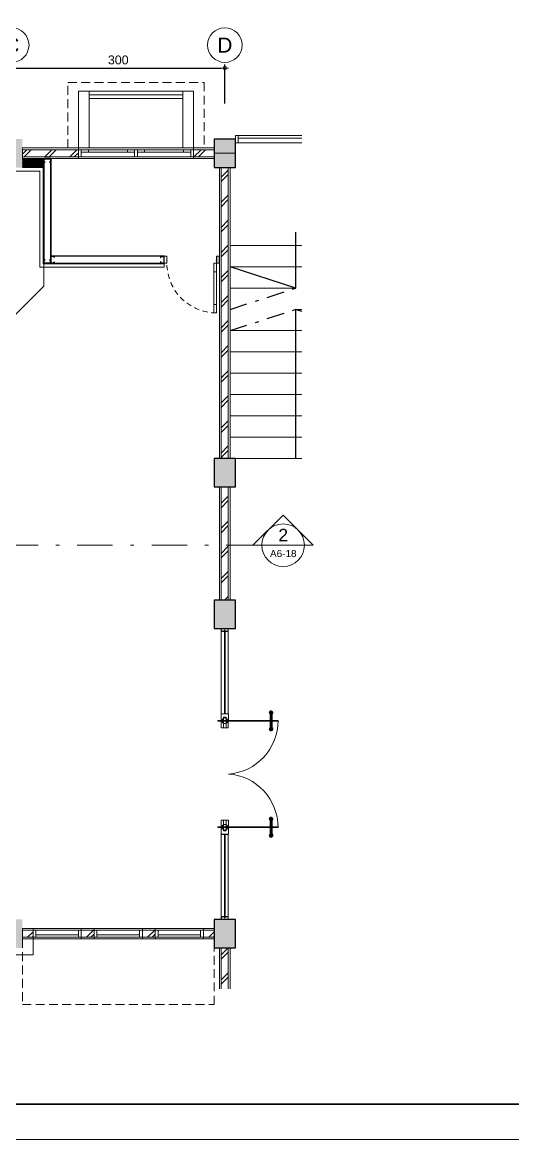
# Model space of a CAD drawing. Header units: millimetres. Extents: x -11 to 1625, y -267 to 180.
# Drawn here: x 1100.8 to 1114.61, y -157 to -125.5 of the extents above; entities that cross this region are included whole.
import ezdxf
from ezdxf.enums import TextEntityAlignment as Align

# ---------------------------------------------------------------- set-up
doc = ezdxf.new("R2010")
doc.units = ezdxf.units.MM
doc.linetypes.add('DASHDOT', pattern=[1, 0.5, -0.25, 0, -0.25])
doc.linetypes.add('HIDDEN', pattern=[0.375, 0.25, -0.125])
for name, color, linetype, lineweight in [('ars', 11, 'Continuous', 5), ('atap', 7, 'Continuous', 20), ('dinding', 5, 'Continuous', 15), ('GRS KOP', 1, 'Continuous', 35), ('KOLOM', 1, 'Continuous', 30), ('kop', 7, 'Continuous', 20), ('kus', 63, 'Continuous', 15), ('lan', 7, 'Continuous', 15), ('not', 7, 'Continuous', 20), ('PARTISI', 190, 'Continuous', 9), ('sol kol', 8, 'Continuous', 0), ('tem', 5, 'Continuous', 20), ('u', 6, 'Continuous', 20)]:
    doc.layers.add(name, color=color, linetype=linetype, lineweight=lineweight)
doc.layers.add('BESI', color=10, linetype='Continuous')
doc.styles.add('BARU', font='complex.shx')
doc.styles.add('S', font='SIMPLEX', dxfattribs={"width": 1.1})
doc.styles.get("Standard").update_dxf_attribs({"font": 'ARIALUNI.TTF'})
doc.dimstyles.new('SK-50', dxfattribs={"dimtxt": 0.25, "dimasz": 0.1, "dimexe": 0.1, "dimexo": 0, "dimgap": 0.1, "dimtad": 1, "dimdec": 0, "dimlfac": 50, "dimzin": 12, "dimdsep": 46, "dimtxsty": 'Standard', "dimblk": 'BULAT', "dimcen": 0.1, "dimadec": 0, "dimazin": 3, "dimtfac": 1, "dimtdec": 0, "dimtix": 1, "dimtofl": 0, "dimtmove": 0, "dimatfit": 3, "dimldrblk": 'BULAT', "dimfxl": 0, "dimtolj": 1, "dimtzin": 0, "dimarcsym": 0})
pattern_1 = [(45, (1109.50484, -154.3424), (-0.353553, 0.353553), []), (45, (1109.62984, -154.3424), (-0.353553, 0.353553), [])]

# ---------------------------------------------------------------- blocks, each defined once
blk = doc.blocks.new('kop')
at = {"layer": 'GRS KOP'}
blk.add_lwpolyline([(1, 54), (83, 54), (83, 1), (1, 1)], close=True, dxfattribs=at)
at = {"layer": 'kop', "color": 7}
blk.add_line((0, 0), (84, 0), dxfattribs=at)
at = {"layer": 'kop', "style": 'BARU', "flags": 4}
for p, height in [((73.8, 5.4), 0.35), ((80.303, 5.382), 0.25), ((73.8, 4.9), 0.35), ((80.303, 4.882), 0.25), ((73.8, 4.4), 0.35), ((80.303, 4.382), 0.25)]:
    blk.add_attdef('-', p, '', height=height, dxfattribs=at)
at = {"layer": 'kop', "flags": 4}
for tag, p in [('AR-00', (78.057, 2.648)), ('00', (81.238, 2.647))]:
    blk.add_attdef(tag, text='', height=0.35, dxfattribs=at).set_placement(p, align=Align.MIDDLE)
blk = doc.blocks.new('P 70')
at = {"linetype": 'HIDDEN', "ltscale": 0.3}
blk.add_lwpolyline([(-0.74, 0.1, -0.414214), (-0.04, 0.8, -1.303225)], format="xyb", dxfattribs=at)
for points in [[(-0.04, 0.8), (-0.08, 0.8), (-0.08, 0.68), (-0.04, 0.68)], [(-0.04, 0.68), (-0.08, 0.68), (-0.08, 0.22), (-0.04, 0.22)], [(-0.04, 0.1), (-0.08, 0.1), (-0.08, 0.22), (-0.04, 0.22)], [(-0.735, 0.06), (-0.74, 0.06), (-0.74, 0.061), (-0.74, 0.1), (-0.78, 0.1), (-0.78, 0), (-0.74, 0), (-0.74, 0.056), (-0.735, 0.058)], [(-0.742, 0.002), (-0.778, 0.002), (-0.778, 0.098), (-0.742, 0.098)], [(-0.045, 0.06), (-0.04, 0.06), (-0.04, 0.061), (-0.04, 0.1), (0, 0.1), (0, 0), (-0.04, 0), (-0.04, 0.056), (-0.045, 0.058)], [(-0.038, 0.002), (-0.002, 0.002), (-0.002, 0.098), (-0.038, 0.098)]]:
    blk.add_lwpolyline(points, close=True)
blk = doc.blocks.new('K1')
at = {"layer": 'KOLOM'}
blk.add_lwpolyline([(0.2, 0.15), (-0.2, 0.15), (-0.2, -0.15), (0.2, -0.15), (0.2, 0.15)], dxfattribs=at)
blk = doc.blocks.new('P1')
at = {"lineweight": 5}
h = blk.add_hatch(dxfattribs=at)
h.set_pattern_fill('ANSI31', color=256, scale=0.020282, angle=-315, style=0)
h.set_pattern_definition([(179.99999863, (-506.106483, 1417.280242), (6.07e-11, 0.0025352112676), [])])
h.paths.add_polyline_path([(-1.729, 0.805, -1), (-1.693, 0.77, -1)])
h.paths.add_polyline_path([(-1.724, 0.801, 1), (-1.697, 0.774, 1)], flags=16)
h = blk.add_hatch(dxfattribs=at)
h.set_pattern_fill('ANSI31', color=256, scale=0.020282, angle=-315, style=0)
h.set_pattern_definition([(270.00000137, (1414.9464214, -503.7726625), (0.0025352112676, 6.07e-11), [])])
h.paths.add_polyline_path([(-1.528, 0.605, 1), (-1.564, 0.641, 1)])
h.paths.add_polyline_path([(-1.532, 0.609, -1), (-1.56, 0.637, -1)], flags=16)
h = blk.add_hatch(dxfattribs=at)
h.set_pattern_fill('ANSI31', color=256, scale=0.020282, angle=-315, style=0)
h.set_pattern_definition([(179.99999863, (-505.0458133, 1416.2195722), (6.07e-11, 0.0025352112676), [])])
h.paths.add_polyline_path([(-0.668, -0.255, -1), (-0.632, -0.291, -1)])
h.paths.add_polyline_path([(-0.664, -0.259, 1), (-0.636, -0.287, 1)], flags=16)
h = blk.add_hatch(dxfattribs=at)
h.set_pattern_fill('ANSI31', color=256, scale=0.020282, angle=-315, style=0)
h.set_pattern_definition([(270.00000137, (1416.0070912, -504.8333323), (0.0025352112676, 6.07e-11), [])])
h.paths.add_polyline_path([(-0.468, -0.455, 1), (-0.504, -0.42, 1)])
h.paths.add_polyline_path([(-0.472, -0.451, -1), (-0.499, -0.424, -1)], flags=16)
for p, q in [((-1.724, 0.801), (-1.697, 0.774)), ((-1.686, 0.781), (-1.623, 0.718)), ((-1.553, 0.648), (-1.616, 0.711)), ((-1.532, 0.609), (-1.56, 0.637)), ((-0.664, -0.259), (-0.636, -0.287)), ((-0.625, -0.28), (-0.562, -0.343)), ((-0.492, -0.413), (-0.555, -0.35)), ((-0.472, -0.451), (-0.499, -0.424))]:
    blk.add_line(p, q, dxfattribs=at)
at = {"color": 9, "lineweight": 5}
for p, q in [((-1.641, 0.7), (-1.704, 0.763)), ((-1.634, 0.693), (-1.571, 0.63)), ((-0.58, -0.361), (-0.643, -0.298)), ((-0.573, -0.368), (-0.51, -0.431))]:
    blk.add_line(p, q, dxfattribs=at)
at = {"color": 8, "lineweight": 5}
for p, q in [((-1.64, 0.701), (-1.703, 0.763)), ((-1.639, 0.702), (-1.701, 0.764)), ((-1.636, 0.705), (-1.697, 0.766)), ((-1.631, 0.71), (-1.692, 0.771)), ((-1.633, 0.694), (-1.57, 0.631)), ((-1.632, 0.695), (-1.57, 0.633)), ((-1.629, 0.698), (-1.568, 0.637)), ((-1.624, 0.703), (-1.563, 0.642)), ((-0.58, -0.36), (-0.642, -0.297)), ((-0.578, -0.358), (-0.64, -0.296)), ((-0.575, -0.356), (-0.636, -0.294)), ((-0.57, -0.351), (-0.631, -0.29)), ((-0.572, -0.367), (-0.51, -0.43)), ((-0.571, -0.366), (-0.509, -0.428)), ((-0.568, -0.363), (-0.507, -0.424)), ((-0.563, -0.358), (-0.502, -0.419))]:
    blk.add_line(p, q, dxfattribs=at)
for points in [[(-1.273, 1.202), (-1.202, 1.273), (-1.061, 1.132), (-1.132, 1.061), (-1.273, 1.202)], [(-1.1, 1.241), (-1.701, 0.64), (-1.694, 0.633), (-1.093, 1.234), (-1.1, 1.241)], [(-0.032, 0.173), (-0.633, -0.428), (-0.64, -0.421), (-0.039, 0.18), (-0.032, 0.173)], [(-0.071, 0), (0, 0.071), (-0.142, 0.212), (-0.212, 0.142), (-0.071, 0)]]:
    blk.add_lwpolyline(points)
at = {"lineweight": 9}
for points in [[(-1.153, 1.181), (-1.181, 1.153), (-1.216, 1.188), (-1.188, 1.216)], [(-1.082, 1.11), (-1.11, 1.082), (-1.181, 1.153), (-1.153, 1.181)], [(-0.163, 0.191), (-0.191, 0.163), (-0.12, 0.092), (-0.092, 0.12)], [(-0.092, 0.12), (-0.12, 0.092), (-0.085, 0.057), (-0.057, 0.085)]]:
    blk.add_lwpolyline(points, close=True, dxfattribs=at)
at = {"lineweight": 5}
for points in [[(-1.697, 0.801), (-1.724, 0.774)], [(-1.532, 0.637), (-1.56, 0.609)], [(-0.636, -0.259), (-0.664, -0.287)], [(-0.472, -0.424), (-0.499, -0.451)]]:
    blk.add_lwpolyline(points, dxfattribs=at)
for points in [[(-1.701, 0.64, 0.396093), (-0.672, 0.601)], [(-0.633, -0.428, -0.396093), (-0.672, 0.601)]]:
    blk.add_lwpolyline(points, format="xyb")
for centre in [(-1.167, 1.167), (-0.106, 0.106)]:
    blk.add_circle(centre, 0.04)
for centre, radius in [((-1.711, 0.788), 0.0254), ((-1.711, 0.788), 0.0195), ((-1.546, 0.623), 0.0254), ((-1.546, 0.623), 0.0195), ((-0.65, -0.273), 0.0254), ((-0.65, -0.273), 0.0195), ((-0.486, -0.437), 0.0254), ((-0.486, -0.437), 0.0195)]:
    blk.add_circle(centre, radius, dxfattribs=at)
blk = doc.blocks.new('Npa')
for p, q in [((-0.849, 0), (0, 0.849)), ((0.849, 0), (0, 0.849)), ((0.849, 0), (-0.849, 0))]:
    blk.add_line(p, q)
blk.add_circle((0, 0), 0.6)
at = {"color": 5, "style": 'S', "width": 0.75, "flags": 4}
blk.add_attdef('NO', text='', height=0.3, dxfattribs=at).set_placement((0.005, 0.113), align=Align.CENTER)
at = {"style": 'S', "width": 0.75, "flags": 4}
blk.add_attdef('NOLBR', text='', height=0.2, dxfattribs=at).set_placement((0.005, -0.334), align=Align.CENTER)
blk = doc.blocks.new('BULAT')
for p, q in [((-1, 0), (1, 0)), ((0, -1), (0, 1))]:
    blk.add_line(p, q)
blk.add_circle((0, 0), 0.5)
blk = doc.blocks.new('*D3194')
at = {"layer": 'Defpoints', "color": 0, "ltscale": 0.15}
for p in [(1106.505, -126.789), (1100.505, -127.789), (1106.505, -127.789)]:
    blk.add_point(p, dxfattribs=at)
at = {"layer": 'u', "color": 0, "lineweight": -2, "ltscale": 0.15}
for p, q in [((1100.505, -127.789), (1100.505, -126.689)), ((1100.605, -126.789), (1106.405, -126.789)), ((1106.505, -127.789), (1106.505, -126.689))]:
    blk.add_line(p, q, dxfattribs=at)
at = {"layer": 'u', "color": 0, "lineweight": -2, "ltscale": 0.15, "xscale": 0.1, "yscale": 0.1, "zscale": 0.1, "rotation": 180}
blk.add_blockref('BULAT', (1100.505, -126.789), dxfattribs=at)
at = {"layer": 'u', "color": 0, "lineweight": -2, "ltscale": 0.15, "xscale": 0.1, "yscale": 0.1, "zscale": 0.1}
blk.add_blockref('BULAT', (1106.505, -126.789), dxfattribs=at)
at = {"layer": 'u', "color": 0, "ltscale": 0.15, "insert": (1103.505, -126.561), "char_height": 0.25, "attachment_point": 5}
blk.add_mtext('\\A1;300', dxfattribs=at)
blk = doc.blocks.new('NAV')
blk.add_circle((0, -0.4), 0.4)
at = {"style": 'S', "width": 0.75, "flags": 4}
blk.add_attdef('AV', text='', height=0.3, dxfattribs=at).set_placement((0, -0.4), align=Align.MIDDLE)

msp = doc.modelspace()

# ---------------------------------------------------------------- hatches: boundary and pattern name
at = {"layer": 'ars'}
h = msp.add_hatch(dxfattribs=at)
h.set_pattern_fill('TEMBOK', color=256, scale=0.5)
h.set_pattern_definition([(45, (1095.28484, -145.3424), (-0.353553, 0.353553), []), (45, (1095.40984, -145.3424), (-0.353553, 0.353553), [])])
h.paths.add_polyline_path([(1100.8048404, -129.0923781), (1102.3848404, -129.0923781), (1102.3848404, -129.2923781), (1100.8048404, -129.2923781)])
h = msp.add_hatch(dxfattribs=at)
h.set_pattern_fill('TEMBOK', color=256, scale=0.5)
h.set_pattern_definition([(45, (1099.48484, -145.3424), (-0.353553, 0.353553), []), (45, (1099.60984, -145.3424), (-0.353553, 0.353553), [])])
h.paths.add_polyline_path([(1105.6248404, -129.0923781), (1106.2048404, -129.0923781), (1106.2048404, -129.2923781), (1105.6248404, -129.2923781)])
h = msp.add_hatch(dxfattribs=at)
h.set_pattern_fill('TEMBOK', color=256, scale=0.5)
h.set_pattern_definition(pattern_1)
h.paths.add_polyline_path([(1106.6048404, -137.7923781), (1106.6048404, -129.5923781), (1106.4048404, -129.5923781), (1106.4048404, -137.7923781)])
h = msp.add_hatch(dxfattribs=at)
h.set_pattern_fill('TEMBOK', color=256, scale=0.5)
h.set_pattern_definition(pattern_1)
h.paths.add_polyline_path([(1106.6048404, -141.7923781), (1106.6048404, -138.5923781), (1106.4048404, -138.5923781), (1106.4048404, -141.7923781)])
h = msp.add_hatch(dxfattribs=at)
h.set_pattern_fill('TEMBOK', color=256, scale=0.5)
h.set_pattern_definition([(45, (1092.24484, -154.3424), (-0.353553, 0.353553), []), (45, (1092.36984, -154.3424), (-0.353553, 0.353553), [])])
h.paths.add_polyline_path([(1101.1048404, -151.0923781), (1100.8048404, -151.0923781), (1100.8048404, -151.2923781), (1101.1048404, -151.2923781)])
h = msp.add_hatch(dxfattribs=at)
h.set_pattern_fill('TEMBOK', color=256, scale=0.5)
h.set_pattern_definition([(45, (1093.90484, -154.3424), (-0.353553, 0.353553), []), (45, (1094.02984, -154.3424), (-0.353553, 0.353553), [])])
h.paths.add_polyline_path([(1102.8248404, -151.0923781), (1102.4648404, -151.0923781), (1102.4648404, -151.2923781), (1102.8248404, -151.2923781)])
h = msp.add_hatch(dxfattribs=at)
h.set_pattern_fill('TEMBOK', color=256, scale=0.5)
h.set_pattern_definition([(45, (1095.62484, -154.3424), (-0.353553, 0.353553), []), (45, (1095.74984, -154.3424), (-0.353553, 0.353553), [])])
h.paths.add_polyline_path([(1104.5448404, -151.0923781), (1104.1848404, -151.0923781), (1104.1848404, -151.2923781), (1104.5448404, -151.2923781)])
h = msp.add_hatch(dxfattribs=at)
h.set_pattern_fill('TEMBOK', color=256, scale=0.5)
h.set_pattern_definition([(45, (1097.34484, -154.3424), (-0.353553, 0.353553), []), (45, (1097.46984, -154.3424), (-0.353553, 0.353553), [])])
h.paths.add_polyline_path([(1106.2048404, -151.0923781), (1105.9048404, -151.0923781), (1105.9048404, -151.2923781), (1106.2048404, -151.2923781)])
h = msp.add_hatch(dxfattribs=at)
h.set_pattern_fill('TEMBOK', color=256, scale=0.5)
h.set_pattern_definition(pattern_1)
h.paths.add_polyline_path([(1106.4048404, -152.7523797), (1106.6048404, -152.7523797), (1106.6048404, -151.5923781), (1106.4048404, -151.5923781)])
at = {"layer": 'sol kol'}
for points in [[(1100.2048404, -128.7923781), (1100.2048404, -129.5923781), (1100.8048404, -129.5923781), (1100.8048404, -128.7923781)], [(1106.2048404, -128.7923781), (1106.2048404, -129.5923781), (1106.8048404, -129.5923781), (1106.8048404, -128.7923781)], [(1106.2048404, -137.7923781), (1106.2048404, -138.5923781), (1106.8048404, -138.5923781), (1106.8048404, -137.7923781)], [(1106.2048404, -141.7923781), (1106.2048404, -142.5923781), (1106.8048404, -142.5923781), (1106.8048404, -141.7923781)], [(1100.2048404, -150.7923781), (1100.2048404, -151.5923781), (1100.8048404, -151.5923781), (1100.8048404, -150.7923781)], [(1106.2048404, -150.7923781), (1106.2048404, -151.5923781), (1106.8048404, -151.5923781), (1106.8048404, -150.7923781)]]:
    msp.add_hatch(color=256, dxfattribs=at).paths.add_polyline_path(points)
at = {"layer": 'u'}
h = msp.add_hatch(dxfattribs=at)
h.set_pattern_fill('ANSI37', color=256, scale=0.01, style=0)
h.set_pattern_definition([(45, (1100.80484, -129.592378), (-0.0224506, 0.0224506), []), (135, (1100.80484, -129.592378), (-0.0224506, -0.0224506), [])])
h.paths.add_polyline_path([(1101.3928404, -129.5923781), (1101.3928404, -129.3423781), (1100.8048404, -129.3423781), (1100.8048404, -129.5923781)])

# ---------------------------------------------------------------- linework, layer by layer
for p, q in [((1108.5048404, -132.9923781), (1108.5048404, -131.4173781)), ((1108.5048404, -132.9923781), (1106.6548404, -132.3923781)), ((1108.5048404, -137.7923781), (1108.5048404, -133.5923781)), ((1108.5048404, -133.5923781), (1108.6740041, -133.647242))]:
    msp.add_line(p, q)
at = {"linetype": 'DASHDOT'}
for p, q in [((1106.6548404, -133.5923781), (1108.6740041, -132.9375142)), ((1106.6548404, -134.1923781), (1108.6740041, -133.5375142))]:
    msp.add_line(p, q, dxfattribs=at)
at = {"layer": 'ars'}
for points in [[(1105.3248404, -127.5423781), (1102.6848404, -127.5423781)], [(1105.3248404, -127.6423781), (1102.6848404, -127.6423781)], [(1106.6048404, -152.7523797), (1106.6048404, -151.5923781), (1106.4048404, -151.5923781), (1106.4048404, -152.7523797)]]:
    msp.add_lwpolyline(points, dxfattribs=at)
for points in [[(1100.8048404, -129.0923781), (1102.3848404, -129.0923781), (1102.3848404, -129.2923781), (1100.8048404, -129.2923781)], [(1105.6248404, -129.0923781), (1106.2048404, -129.0923781), (1106.2048404, -129.2923781), (1105.6248404, -129.2923781)], [(1106.6048404, -137.7923781), (1106.6048404, -129.5923781), (1106.4048404, -129.5923781), (1106.4048404, -137.7923781)], [(1106.6048404, -141.7923781), (1106.6048404, -138.5923781), (1106.4048404, -138.5923781), (1106.4048404, -141.7923781)], [(1101.1048404, -151.0923781), (1100.8048404, -151.0923781), (1100.8048404, -151.2923781), (1101.1048404, -151.2923781)], [(1102.8248404, -151.0923781), (1102.4648404, -151.0923781), (1102.4648404, -151.2923781), (1102.8248404, -151.2923781)], [(1104.5448404, -151.0923781), (1104.1848404, -151.0923781), (1104.1848404, -151.2923781), (1104.5448404, -151.2923781)], [(1106.2048404, -151.0923781), (1105.9048404, -151.0923781), (1105.9048404, -151.2923781), (1106.2048404, -151.2923781)]]:
    msp.add_lwpolyline(points, close=True, dxfattribs=at)
at = {"layer": 'atap', "linetype": 'HIDDEN'}
for points in [[(1102.3848404, -129.0423781), (1102.0848404, -129.0423781), (1102.0848404, -127.1923781), (1104.0048404, -127.1923781), (1105.9248404, -127.1923781), (1105.9248404, -129.0423781)], [(1100.8048404, -151.3423781), (1100.8048404, -153.1923781), (1106.2048404, -153.1923781), (1106.2048404, -151.3423781)]]:
    msp.add_lwpolyline(points, dxfattribs=at)
at = {"layer": 'BESI'}
msp.add_lwpolyline([(1101.4048404, -129.3423781), (1101.4048404, -132.2923781), (1104.7948404, -132.2923781), (1104.7948404, -132.0923781), (1101.6048404, -132.0923781), (1101.6048404, -129.3423781)], dxfattribs=at)
for points in [[(1101.5848404, -129.3423781), (1101.4248404, -129.3423781, 0.4142135624), (1101.4048404, -129.3623781), (1101.4048404, -129.4223781, 0.4142135624), (1101.4248404, -129.4423781), (1101.4448404, -129.4423781), (1101.4448404, -129.4373781), (1101.4248404, -129.4373781, -0.4142135624), (1101.4098404, -129.4223781), (1101.4098404, -129.3623781, -0.4142135624), (1101.4248404, -129.3473781), (1101.5848404, -129.3473781, -0.4142135624), (1101.5998404, -129.3623781), (1101.5998404, -129.4223781, -0.4142135624), (1101.5848404, -129.4373781), (1101.5648404, -129.4373781), (1101.5648404, -129.4423781), (1101.5848404, -129.4423781, 0.4142135624), (1101.6048404, -129.4223781), (1101.6048404, -129.3623781, 0.4142135624), (1101.5848404, -129.3423781)], [(1101.5848404, -132.2923781), (1101.4248404, -132.2923781, -0.4142135624), (1101.4048404, -132.2723781), (1101.4048404, -132.2123781, -0.4142135624), (1101.4248404, -132.1923781), (1101.4448404, -132.1923781), (1101.4448404, -132.1973781), (1101.4248404, -132.1973781, 0.4142135624), (1101.4098404, -132.2123781), (1101.4098404, -132.2723781, 0.4142135624), (1101.4248404, -132.2873781), (1101.5848404, -132.2873781, 0.4142135624), (1101.5998404, -132.2723781), (1101.5998404, -132.2123781, 0.4142135624), (1101.5848404, -132.1973781), (1101.5648404, -132.1973781), (1101.5648404, -132.1923781), (1101.5848404, -132.1923781, -0.4142135624), (1101.6048404, -132.2123781), (1101.6048404, -132.2723781, -0.4142135624), (1101.5848404, -132.2923781)], [(1101.6048404, -132.2723781), (1101.6048404, -132.1123781, -0.4142135624), (1101.6248404, -132.0923781), (1101.6848404, -132.0923781, -0.4142135624), (1101.7048404, -132.1123781), (1101.7048404, -132.1323781), (1101.6998404, -132.1323781), (1101.6998404, -132.1123781, 0.4142135624), (1101.6848404, -132.0973781), (1101.6248404, -132.0973781, 0.4142135624), (1101.6098404, -132.1123781), (1101.6098404, -132.2723781, 0.4142135624), (1101.6248404, -132.2873781), (1101.6848404, -132.2873781, 0.4142135624), (1101.6998404, -132.2723781), (1101.6998404, -132.2523781), (1101.7048404, -132.2523781), (1101.7048404, -132.2723781, -0.4142135624), (1101.6848404, -132.2923781), (1101.6248404, -132.2923781, -0.4142135624), (1101.6048404, -132.2723781)], [(1104.7948404, -132.2723781), (1104.7948404, -132.1123781, 0.4142135624), (1104.7748404, -132.0923781), (1104.7148404, -132.0923781, 0.4142135624), (1104.6948404, -132.1123781), (1104.6948404, -132.1323781), (1104.6998404, -132.1323781), (1104.6998404, -132.1123781, -0.4142135624), (1104.7148404, -132.0973781), (1104.7748404, -132.0973781, -0.4142135624), (1104.7898404, -132.1123781), (1104.7898404, -132.2723781, -0.4142135624), (1104.7748404, -132.2873781), (1104.7148404, -132.2873781, -0.4142135624), (1104.6998404, -132.2723781), (1104.6998404, -132.2523781), (1104.6948404, -132.2523781), (1104.6948404, -132.2723781, 0.4142135624), (1104.7148404, -132.2923781), (1104.7748404, -132.2923781, 0.4142135624), (1104.7948404, -132.2723781)]]:
    msp.add_lwpolyline(points, format="xyb", dxfattribs=at)
at = {"layer": 'dinding'}
for points in [[(1100.8048404, -129.0423781), (1102.3848404, -129.0423781), (1102.3848404, -129.3423781), (1100.8048404, -129.3423781)], [(1105.6248404, -129.0423781), (1106.2048404, -129.0423781), (1106.2048404, -129.3423781), (1105.6248404, -129.3423781)], [(1106.6548404, -137.7923781), (1106.6548404, -129.5923781), (1106.3548404, -129.5923781), (1106.3548404, -137.7923781)], [(1106.6548404, -141.7923781), (1106.6548404, -138.5923781), (1106.3548404, -138.5923781), (1106.3548404, -141.7923781)], [(1101.1048404, -151.0423781), (1100.8048404, -151.0423781), (1100.8048404, -151.3423781), (1101.1048404, -151.3423781)], [(1102.8248404, -151.0423781), (1102.4648404, -151.0423781), (1102.4648404, -151.3423781), (1102.8248404, -151.3423781)], [(1104.5448404, -151.0423781), (1104.1848404, -151.0423781), (1104.1848404, -151.3423781), (1104.5448404, -151.3423781)], [(1106.2048404, -151.0423781), (1105.9048404, -151.0423781), (1105.9048404, -151.3423781), (1106.2048404, -151.3423781)]]:
    msp.add_lwpolyline(points, close=True, dxfattribs=at)
for points in [[(1090.2148404, -132.3043781), (1090.2148404, -132.4043781), (1093.7168404, -132.4043781), (1093.7168404, -129.6923781), (1094.9048404, -129.6923781), (1094.9048404, -129.4423781), (1097.5048404, -129.4423781), (1100.1048404, -129.4423781), (1100.1048404, -129.6923781), (1101.2928404, -129.6923781), (1101.2928404, -132.4043781), (1104.7948404, -132.4043781), (1104.7948404, -132.3043781)], [(1100.8048404, -129.5923781), (1101.3928404, -129.5923781)], [(1106.6548404, -152.7523797), (1106.6548404, -151.5923781), (1106.3548404, -151.5923781), (1106.3548404, -152.7523797)]]:
    msp.add_lwpolyline(points, dxfattribs=at)
at = {"layer": 'kus'}
for p, q in [((1108.6740041, -128.6923781), (1106.8048404, -128.6923781)), ((1106.8048404, -128.8923781), (1106.8048404, -128.6923781)), ((1106.8848404, -128.8923781), (1106.8848404, -128.6923781)), ((1108.6740041, -128.7623781), (1106.8848404, -128.7623781)), ((1102.4648404, -129.0923781), (1103.9648404, -129.0923781)), ((1102.6648404, -129.1623781), (1102.6648404, -129.0923781)), ((1103.7648404, -129.1623781), (1103.7648404, -129.0923781)), ((1104.0448404, -129.0923781), (1105.5448404, -129.0923781)), ((1104.2448404, -129.1623781), (1104.2448404, -129.0923781)), ((1105.3448404, -129.1623781), (1105.3448404, -129.0923781)), ((1108.6740041, -128.8923781), (1106.8048404, -128.8923781)), ((1102.4648404, -129.1623781), (1103.9648404, -129.1623781)), ((1102.4648404, -129.2923781), (1103.9648404, -129.2923781)), ((1104.0448404, -129.1623781), (1105.5448404, -129.1623781)), ((1104.0448404, -129.2923781), (1105.5448404, -129.2923781)), ((1102.3848404, -151.0923781), (1101.1848404, -151.0923781)), ((1104.1048404, -151.0923781), (1102.9048404, -151.0923781)), ((1105.8248404, -151.0923781), (1104.6248404, -151.0923781)), ((1102.3848404, -151.2223781), (1101.1848404, -151.2223781)), ((1102.3848404, -151.2923781), (1101.1848404, -151.2923781)), ((1104.1048404, -151.2223781), (1102.9048404, -151.2223781)), ((1104.1048404, -151.2923781), (1102.9048404, -151.2923781)), ((1105.8248404, -151.2223781), (1104.6248404, -151.2223781)), ((1105.8248404, -151.2923781), (1104.6248404, -151.2923781))]:
    msp.add_line(p, q, dxfattribs=at)
for points in [[(1102.3848404, -129.0923781), (1102.4648404, -129.0923781), (1102.4648404, -129.2923781), (1102.3848404, -129.2923781)], [(1103.9648404, -129.0923781), (1104.0448404, -129.0923781), (1104.0448404, -129.2923781), (1103.9648404, -129.2923781)], [(1105.5448404, -129.0923781), (1105.6248404, -129.0923781), (1105.6248404, -129.2923781), (1105.5448404, -129.2923781)], [(1106.4048404, -144.9923781), (1106.4048404, -142.6723781), (1106.6048404, -142.6723781), (1106.6048404, -144.9923781)], [(1106.4088404, -142.6683781), (1106.4088404, -142.5963781), (1106.6008404, -142.5963781), (1106.6008404, -142.6683781), (1106.5198404, -142.6683781), (1106.5198404, -142.6383781), (1106.4898404, -142.6383781), (1106.4898404, -142.6683781)], [(1106.4948404, -142.6423781), (1106.5148404, -142.6423781), (1106.5148404, -144.9923781), (1106.4948404, -144.9923781)], [(1106.4048404, -148.3923781), (1106.4048404, -150.7123781), (1106.6048404, -150.7123781), (1106.6048404, -148.3923781)], [(1106.4948404, -150.7423781), (1106.5148404, -150.7423781), (1106.5148404, -148.3923781), (1106.4948404, -148.3923781)], [(1106.4088404, -150.7163781), (1106.4088404, -150.7883781), (1106.6008404, -150.7883781), (1106.6008404, -150.7163781), (1106.5198404, -150.7163781), (1106.5198404, -150.7463781), (1106.4898404, -150.7463781), (1106.4898404, -150.7163781)], [(1101.1848404, -151.2923781), (1101.1048404, -151.2923781), (1101.1048404, -151.0923781), (1101.1848404, -151.0923781)], [(1102.4648404, -151.2923781), (1102.3848404, -151.2923781), (1102.3848404, -151.0923781), (1102.4648404, -151.0923781)], [(1102.9048404, -151.2923781), (1102.8248404, -151.2923781), (1102.8248404, -151.0923781), (1102.9048404, -151.0923781)], [(1104.1848404, -151.2923781), (1104.1048404, -151.2923781), (1104.1048404, -151.0923781), (1104.1848404, -151.0923781)], [(1104.6248404, -151.2923781), (1104.5448404, -151.2923781), (1104.5448404, -151.0923781), (1104.6248404, -151.0923781)], [(1105.9048404, -151.2923781), (1105.8248404, -151.2923781), (1105.8248404, -151.0923781), (1105.9048404, -151.0923781)]]:
    msp.add_lwpolyline(points, close=True, dxfattribs=at)
for points in [[(1106.5248404, -142.5923781), (1106.6048404, -142.5923781), (1106.6048404, -142.6723781), (1106.5158404, -142.6723781), (1106.5158404, -142.6694735), (1106.5108404, -142.6694735), (1106.5108404, -142.6659789), (1106.5158404, -142.6624614), (1106.5158404, -142.6423781), (1106.4938404, -142.6423781), (1106.4938404, -142.6624614), (1106.4988404, -142.6659789), (1106.4988404, -142.6694735), (1106.4938404, -142.6694735), (1106.4938404, -142.6723781), (1106.4048404, -142.6723781), (1106.4048404, -142.5923781), (1106.5178283, -142.5923781), (1106.5213459, -142.5923781), (1106.5248404, -142.5923781), (1106.5248404, -142.5923781)], [(1106.5248404, -150.7923781), (1106.6048404, -150.7923781), (1106.6048404, -150.7123781), (1106.5158404, -150.7123781), (1106.5158404, -150.7152828), (1106.5108404, -150.7152828), (1106.5108404, -150.7187773), (1106.5158404, -150.7222949), (1106.5158404, -150.7423781), (1106.4938404, -150.7423781), (1106.4938404, -150.7222949), (1106.4988404, -150.7187773), (1106.4988404, -150.7152828), (1106.4938404, -150.7152828), (1106.4938404, -150.7123781), (1106.4048404, -150.7123781), (1106.4048404, -150.7923781), (1106.5178283, -150.7923781), (1106.5213459, -150.7923781), (1106.5248404, -150.7923781), (1106.5248404, -150.7923781)]]:
    msp.add_lwpolyline(points, dxfattribs=at)
at = {"layer": 'lan'}
for p, q in [((1102.3848404, -129.0423781), (1102.3848404, -127.4423781)), ((1102.6848404, -129.0423781), (1102.6848404, -127.4423781)), ((1105.3248404, -129.0423781), (1105.3248404, -127.4423781)), ((1105.6248404, -129.0423781), (1105.6248404, -127.4423781)), ((1101.1048404, -151.3423781), (1101.1048404, -151.7923781)), ((1101.1048404, -151.7923781), (1099.9048404, -151.7923781))]:
    msp.add_line(p, q, dxfattribs=at)
for points in [[(1105.6248404, -127.4423781), (1102.3848404, -127.4423781)], [(1108.6740041, -131.7923781), (1106.6548404, -131.7923781)], [(1108.6740041, -132.3923781), (1106.6548404, -132.3923781)], [(1108.5048404, -132.9923781), (1106.6548404, -132.9923781)], [(1108.6740041, -133.5923781), (1108.5048404, -133.5923781)], [(1108.6740041, -134.1923781), (1106.6548404, -134.1923781)], [(1108.6740041, -134.7923781), (1106.6548404, -134.7923781)], [(1108.6740041, -135.3923781), (1106.6548404, -135.3923781)], [(1108.6740041, -135.9923781), (1106.6548404, -135.9923781)], [(1108.6740041, -136.5923781), (1106.6548404, -136.5923781)], [(1108.6740041, -137.1923781), (1106.6548404, -137.1923781)], [(1108.6740041, -137.7923781), (1106.6548404, -137.7923781)]]:
    msp.add_lwpolyline(points, dxfattribs=at)
for points in [[(1102.3848404, -129.0423781), (1105.6248404, -129.0423781), (1105.6248404, -129.3423781), (1102.3848404, -129.3423781)], [(1102.4648404, -151.3423781), (1101.1048404, -151.3423781), (1101.1048404, -151.0423781), (1102.4648404, -151.0423781)], [(1104.1848404, -151.3423781), (1102.8248404, -151.3423781), (1102.8248404, -151.0423781), (1104.1848404, -151.0423781)], [(1105.9048404, -151.3423781), (1104.5448404, -151.3423781), (1104.5448404, -151.0423781), (1105.9048404, -151.0423781)]]:
    msp.add_lwpolyline(points, close=True, dxfattribs=at)
at = {"layer": 'not', "linetype": 'DASHDOT', "ltscale": 2}
msp.add_line((1107.5470987, -140.2421655), (1087.6995309, -140.2421655), dxfattribs=at)
at = {"layer": 'PARTISI'}
msp.add_lwpolyline([(1101.3928404, -129.3423781), (1101.3928404, -132.3043781), (1104.7948404, -132.3043781), (1104.7948404, -132.0803781), (1101.6168404, -132.0803781), (1101.6168404, -129.3423781)], dxfattribs=at)
at = {"layer": 'sol kol'}
msp.add_lwpolyline([(1106.2048404, -129.1923781), (1106.8048404, -129.1923781)], dxfattribs=at)
at = {"layer": 'tem'}
for p in [(1101.4048404, -132.2923781), (1100.4048404, -133.9423781)]:
    msp.add_line(p, (1101.4048404, -132.9423781), dxfattribs=at)

# ---------------------------------------------------------------- block references
at = {"layer": 'KOLOM', "xscale": 2, "yscale": 2, "zscale": 2, "rotation": 90}
for p in [(1106.5048404, -129.1923781), (1106.5048404, -138.1923781), (1106.5048404, -142.1923781), (1106.5048404, -151.1923781)]:
    msp.add_blockref('K1', p, dxfattribs=at)
at = {"layer": 'kop'}
msp.add_blockref('kop', (1079.2141622, -157), dxfattribs=at)
at = {"layer": 'kus', "yscale": 2, "zscale": 2}
for name, p, xscale, rotation in [('P 70', (1106.3548404, -132.0923781), -2, 180), ('P1', (1106.5048404, -144.891871), 2, 134.9999999999384)]:
    msp.add_blockref(name, p, dxfattribs=dict(at, xscale=xscale, rotation=rotation))
at = {"layer": 'not'}
ref = msp.add_blockref('NAV', (1100.5048404, -125.6544806), dxfattribs=dict(at, xscale=1.216833777743432, yscale=1.216833777743432, zscale=1.216833777743432))
ref.add_attrib('AV', 'C', dxfattribs={"layer": '0', "height": 0.4258918, "flags": 4}).set_placement((1100.5048404, -126.1412141), align=Align.MIDDLE)
ref = msp.add_blockref('NAV', (1106.5048404, -125.6544806), dxfattribs=dict(at, xscale=1.216833777743432, yscale=1.216833777743432, zscale=1.216833777743432))
ref.add_attrib('AV', 'D', dxfattribs={"layer": '0', "height": 0.4258918, "flags": 4}).set_placement((1106.5048404, -126.1412141), align=Align.MIDDLE)
ref = msp.add_blockref('Npa', (1108.1470987, -140.2421655), dxfattribs=at)
ref.add_attrib('NO', '2', dxfattribs={"layer": '0', "height": 0.35, "flags": 4}).set_placement((1108.1518643, -140.1292628), align=Align.CENTER)
ref.add_attrib('NOLBR', 'A6-18', dxfattribs={"layer": '0', "height": 0.2, "flags": 4}).set_placement((1108.1518643, -140.5764032), align=Align.CENTER)

# ---------------------------------------------------------------- dimensions: what is measured, and where the dimension line sits
at = {"layer": 'u', "ltscale": 0.15}
dim = msp.add_linear_dim(base=(1106.5048404, -126.7887893), p1=(1100.5048404, -127.7887893), p2=(1106.5048404, -127.7887893), dimstyle='SK-50', dxfattribs=at)
dim.commit()
dim.dimension.update_dxf_attribs({"geometry": '*D3194', "text_midpoint": (1103.5048404, -126.7887893), "dimtype": 160})

doc.saveas('drawing.dxf')
